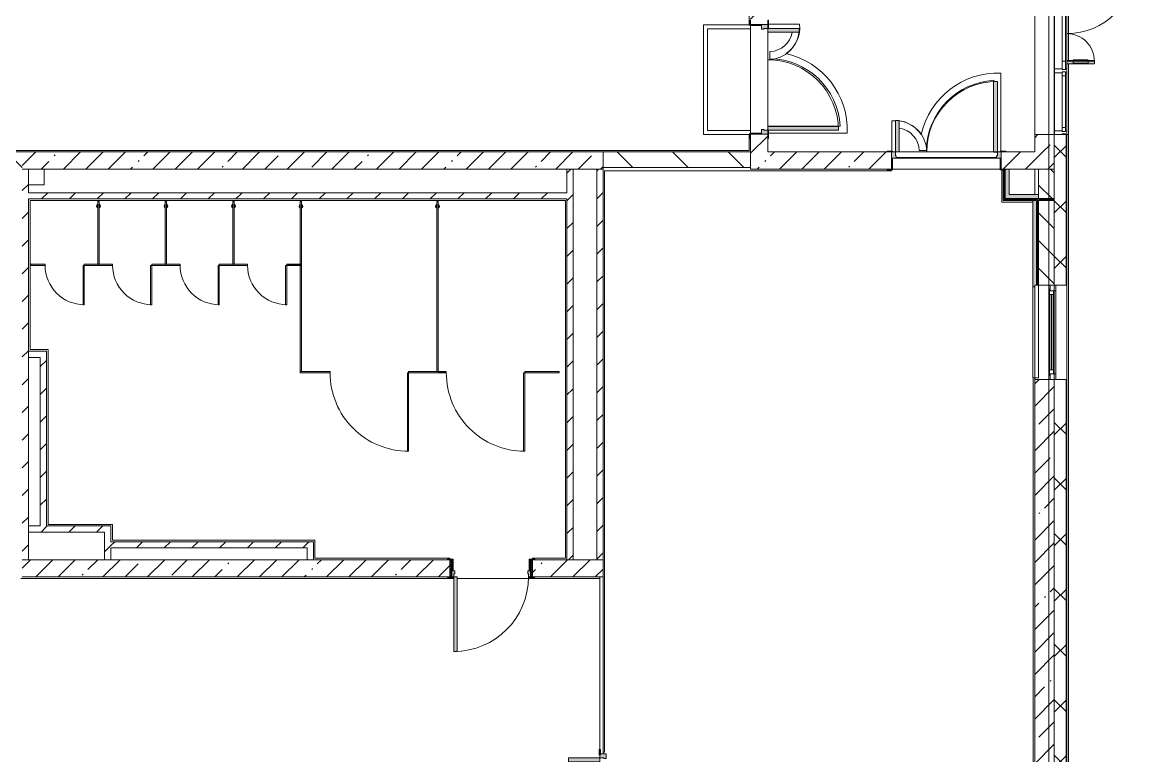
# Model space of a CAD drawing. Header units: millimetres. Extents: x -4060 to 187734, y -8553 to 29000.
# Drawn here: x 172654 to 186829, y 2900 to 12254 of the extents above; entities that cross this region are included whole.
import ezdxf

# ---------------------------------------------------------------- set-up
doc = ezdxf.new("R2010")
doc.units = ezdxf.units.MM
doc.linetypes.add('Осевая', pattern=[3175, 635, -476.25, 1587.5, -476.25])
for name, color, linetype, lineweight, true_color in [('A-DETL-GENF-6', 7, 'Continuous', 5, 0xaaaaaa), ('A-DETL-GENF-7', 7, 'Continuous', 5, 0xe2e2e2), ('A-DOOR-2', 7, 'Continuous', 5, 0xaaaaaa), ('A-DOOR-3', 7, 'Continuous', 5, 0xe2e2e2), ('A-DOOR-FRAM-2', 7, 'Continuous', 5, 0xe2e2e2), ('A-DOOR-FRAM-3', 7, 'Continuous', 5, 0xaaaaaa), ('A-FLOR-1', 7, 'Continuous', 5, 0xaaaaaa), ('A-GENM-1', 7, 'Continuous', 5, 0xe2ddcd), ('I-WALL-21', 7, 'Continuous', 9, 0xe7e7e7)]:
    doc.layers.add(name, color=color, linetype=linetype, lineweight=lineweight, true_color=true_color)
for name, color, linetype, lineweight in [('A-DOOR-4', 7, 'Continuous', 5), ('A-GENM', 7, 'Continuous', 5), ('A-GLAZ-2', 7, 'Continuous', 5), ('A-GLAZ-CWMG-2', 7, 'Continuous', 5), ('A-WALL', 7, 'Continuous', 9), ('A-WALL-9', 7, 'Continuous', 5), ('I-WALL-22', 7, 'Continuous', 5), ('Оси', 7, 'Continuous', 9), ('Оси-2', 7, 'Осевая', 9)]:
    doc.layers.add(name, color=color, linetype=linetype, lineweight=lineweight)
pattern_1 = [(45, (60723.74, 0), (-285.1231, 285.1231), []), (45, (61008.87, 0), (-285.1231, 285.1231), [504.031, -100.806, 16.764, -84.042])]
pattern_2 = [(45, (60723.74, 0), (-176.7767, 176.7767), [])]
pattern_3 = [(45, (60723.74, 0), (-530.33, 530.33), []), (135, (60723.74, 0), (-530.33, -530.33), [])]

# ---------------------------------------------------------------- blocks, each defined once
blk = doc.blocks.new('110_Дверь_СКБ_2Ст - Д-5_п_ Из игровой в коридор-32679362-1_5_1_птичка')
at = {"layer": 'A-DOOR-3'}
for points in [[(616, 110), (662, 110), (662, 1010), (612, 1010), (612, 110)], [(-638, 110), (-588, 110), (-591, 510), (-638, 506), (-638, 112)], [(712, -110), (712, 30), (698, 28), (698, -110)]]:
    blk.add_hatch(color=256, dxfattribs=at).paths.add_polyline_path(points)
h = blk.add_hatch(color=256, dxfattribs=at)
h.paths.add_polyline_path([(652, 30), (712, 30), (712, 110), (662, 109), (662, 60), (652, 60)])
h.paths.add_polyline_path([(-643, 30), (-628, 30), (-628, 60), (-638, 60), (-638, 110), (-688, 110), (-688, 30), (-672, 30)])
at = {"layer": 'A-DOOR-FRAM-2'}
for points in [[(-681, 110), (-672, 112), (-672, 118), (-742, 118), (-742, 110), (-688, 110)], [(-672, -110), (-672, 30), (-688, 30), (-688, -110)], [(718, 110), (768, 110), (768, 118), (698, 118), (698, 110), (712, 110)], [(-672, -118), (-672, -110), (-742, -110), (-742, -118), (-688, -118)], [(763, -118), (768, -118), (763, -110), (698, -110), (698, -118), (750, -118)]]:
    blk.add_hatch(color=256, dxfattribs=at).paths.add_polyline_path(points)
at = {"layer": 'A-DOOR-2'}
for p, q in [((662, 1010), (612, 1010)), ((612, 1010), (612, 110)), ((662, 110), (662, 1010)), ((-638, 510), (-638, 110)), ((-588, 510), (-638, 510)), ((-588, 110), (-588, 510)), ((-638, 110), (-588, 110)), ((612, 110), (662, 110))]:
    blk.add_line(p, q, dxfattribs=at)
for centre, radius, start, end in [((662, 110), 900, 90, 180), ((-638, 110), 400, 360, 90)]:
    blk.add_arc(centre, radius, start, end, dxfattribs=at)
at = {"layer": 'A-DOOR-FRAM-3'}
for p, q in [((-672, 118), (-742, 118)), ((-742, 118), (-742, 110)), ((-742, 110), (-672, 110)), ((-638, 110), (-688, 110)), ((-688, 110), (-688, 30)), ((-688, 30), (-628, 30)), ((-672, 30), (-688, 30)), ((-688, 30), (-688, -110)), ((-672, 110), (-672, 118)), ((-672, -110), (-672, 30)), ((-638, 60), (-638, 110)), ((-628, 60), (-638, 60)), ((-628, 30), (-628, 60)), ((662, 60), (652, 60)), ((652, 60), (652, 30)), ((652, 30), (712, 30)), ((662, 110), (662, 60)), ((712, 110), (662, 110)), ((768, 118), (698, 118)), ((698, 118), (698, 110)), ((698, 110), (768, 110)), ((712, 30), (698, 30)), ((698, 30), (698, -110)), ((712, 30), (712, 110)), ((712, -110), (712, 30)), ((768, 110), (768, 118)), ((-672, -110), (-742, -110)), ((-742, -110), (-742, -118)), ((-742, -118), (-672, -118)), ((-688, -110), (-672, -110)), ((-672, -118), (-672, -110)), ((698, -110), (712, -110)), ((768, -110), (698, -110)), ((698, -110), (698, -118)), ((698, -118), (768, -118)), ((768, -118), (768, -110))]:
    blk.add_line(p, q, dxfattribs=at)
blk = doc.blocks.new('110_Дверь_СКБ_2Ст - Д-1_л_Лестничная клетка EIS60 2-V138-1_5_1_птичка')
at = {"layer": 'A-DOOR-3'}
for points in [[(662, 475), (662, 1010), (612, 1010), (612, 110), (662, 110), (662, 317)], [(-588, 467), (-588, 510), (-638, 510), (-638, 110), (-588, 110), (-588, 317)], [(712, 30), (697, 30), (697, -110), (712, -110)]]:
    blk.add_hatch(color=256, dxfattribs=at).paths.add_polyline_path(points)
h = blk.add_hatch(color=256, dxfattribs=at)
h.paths.add_polyline_path([(712, 110), (662, 110), (662, 60), (652, 60), (652, 30), (712, 30)])
h.paths.add_polyline_path([(-628, 30), (-632, 60), (-638, 60), (-638, 110), (-688, 110), (-682, 30), (-632, 30)])
at = {"layer": 'A-DOOR-FRAM-2'}
for points in [[(-673, 118), (-743, 118), (-743, 110), (-673, 113)], [(-673, 30), (-688, 30), (-682, -110), (-673, -110)], [(767, 117), (767, 118), (697, 117), (698, 110), (767, 110)], [(-673, -118), (-673, -110), (-743, -110), (-743, -118), (-682, -118)], [(767, -110), (697, -110), (697, -118), (767, -118)]]:
    blk.add_hatch(color=256, dxfattribs=at).paths.add_polyline_path(points)
at = {"layer": 'A-DOOR-2'}
for p, q in [((662, 1010), (612, 1010)), ((612, 1010), (612, 110)), ((662, 110), (662, 1010)), ((-638, 510), (-638, 110)), ((-588, 510), (-638, 510)), ((-588, 110), (-588, 510)), ((-638, 110), (-588, 110)), ((612, 110), (662, 110))]:
    blk.add_line(p, q, dxfattribs=at)
for centre, radius, start, end in [((662, 110), 900, 90, 180), ((-638, 110), 400, 360, 90)]:
    blk.add_arc(centre, radius, start, end, dxfattribs=at)
at = {"layer": 'A-DOOR-FRAM-3'}
for p, q in [((-673, 118), (-743, 118)), ((-743, 118), (-743, 110)), ((-743, 110), (-673, 110)), ((-638, 110), (-688, 110)), ((-688, 110), (-688, 30)), ((-688, 30), (-628, 30)), ((-673, 30), (-688, 30)), ((-688, 30), (-688, -110)), ((-673, 110), (-673, 118)), ((-673, -110), (-673, 30)), ((-638, 60), (-638, 110)), ((-628, 60), (-638, 60)), ((-628, 30), (-628, 60)), ((662, 60), (652, 60)), ((652, 60), (652, 30)), ((652, 30), (712, 30)), ((662, 110), (662, 60)), ((712, 110), (662, 110)), ((767, 118), (697, 118)), ((697, 118), (697, 110)), ((697, 110), (767, 110)), ((712, 30), (697, 30)), ((697, 30), (697, -110)), ((712, 30), (712, 110)), ((712, -110), (712, 30)), ((767, 110), (767, 118)), ((-673, -110), (-743, -110)), ((-743, -110), (-743, -118)), ((-743, -118), (-673, -118)), ((-688, -110), (-673, -110)), ((-673, -118), (-673, -110)), ((697, -110), (712, -110)), ((767, -110), (697, -110)), ((697, -110), (697, -118)), ((697, -118), (767, -118)), ((767, -118), (767, -110))]:
    blk.add_line(p, q, dxfattribs=at)
blk = doc.blocks.new('120_Окно_СКБ_1Ст - 120_Окно_СКБ_1Ст 1200х2500_h_ с форточкой 3-24161067-1_5_1_птичка')
at = {"layer": 'A-GLAZ-2'}
for p, q in [((-600, -127), (-600, -57)), ((-600, -57), (-530, -57)), ((600, -57), (-600, -57)), ((-530, -127), (-600, -127)), ((-600, -127), (-550, -127)), ((-530, -127), (-550, -127)), ((-550, -127), (-550, -137)), ((-550, -137), (550, -137)), ((550, -137), (-550, -137)), ((-530, -57), (-530, -127)), ((530, -87), (-530, -87)), ((-530, -87), (-530, -127)), ((-480, -137), (-480, -87)), ((-480, -107), (480, -107)), ((480, -117), (-480, -117)), ((480, -137), (480, -87)), ((530, -127), (530, -57)), ((530, -57), (600, -57)), ((530, -127), (530, -87)), ((600, -127), (530, -127)), ((550, -127), (530, -127)), ((550, -127), (600, -127)), ((550, -137), (550, -127)), ((600, -57), (600, -127))]:
    blk.add_line(p, q, dxfattribs=at)
blk = doc.blocks.new('PNS_Панель прямоугольная - Нр_Стекло - 40мм-24160822-1_5_1_птичка')
at = {"layer": 'A-GLAZ-2'}
for p, q in [((-380, 0), (-380, 40)), ((-380, 40), (-330, 40)), ((-330, 40), (330, 40)), ((-330, 40), (-330, 0)), ((380, 40), (330, 40)), ((330, 40), (330, 0)), ((380, 0), (380, 40)), ((-330, 0), (-380, 0)), ((-330, 0), (330, 0)), ((330, 0), (380, 0))]:
    blk.add_line(p, q, dxfattribs=at)
blk = doc.blocks.new('Прямоугольный импост - Импост структурный с накладкой - 160мм-23689442-1_5_1_птичка')
at = {"layer": 'A-GLAZ-CWMG-2'}
for p, q in [((125081, 11610), (125081, 10870)), ((125238, 11610), (125238, 10870))]:
    blk.add_line(p, q, dxfattribs=at)
blk = doc.blocks.new('Дверь_Витражная_СКБ_2Ст - ВН-6-31912847-1_5_1_птичка')
at = {"layer": 'A-DETL-GENF-7'}
for points in [[(-643, -39), (-643, -370), (-598, -370), (-598, -20), (-643, -20)], [(562, -20), (562, -884), (607, -884), (607, -20)], [(607, -17), (607, -20), (705, -17)]]:
    blk.add_hatch(color=256, dxfattribs=at).paths.add_polyline_path(points)
at = {"layer": 'A-DETL-GENF-6'}
for p, q in [((-607, -20), (-715, -20)), ((-715, -20), (-607, -20)), ((-598, -20), (-643, -20)), ((-643, -370), (-643, -20)), ((-598, -20), (-643, -20)), ((-643, -20), (-643, -370)), ((-643, -100), (-598, -100)), ((-633, -290), (-633, -100)), ((-598, -370), (-598, -20)), ((-598, -370), (-598, -20)), ((-589, -290), (-589, -100)), ((553, -804), (553, -100)), ((562, -20), (607, -20)), ((562, -884), (562, -20)), ((562, -20), (562, -884)), ((607, -20), (562, -20)), ((607, -100), (562, -100)), ((597, -804), (597, -100)), ((607, -884), (607, -20)), ((607, -884), (607, -20)), ((607, -20), (715, -20)), ((607, -20), (715, -20)), ((-643, -290), (-598, -290)), ((-643, -370), (-598, -370)), ((-643, -370), (-598, -370)), ((607, -804), (562, -804)), ((607, -884), (562, -884)), ((562, -884), (607, -884))]:
    blk.add_line(p, q, dxfattribs=at)
at = {"layer": 'A-DOOR-2'}
for p, q in [((-715, 40), (-607, 40)), ((-715, 0), (-715, 40)), ((-607, 40), (-607, 0)), ((607, 40), (715, 40)), ((607, 0), (607, 40)), ((715, 40), (715, 0)), ((-607, 0), (-715, 0)), ((-607, -370), (-607, -20)), ((715, 0), (607, 0)), ((607, -884), (607, -20))]:
    blk.add_line(p, q, dxfattribs=at)
for centre, radius, start, end in [((-607, -20), 350, 270, 0), ((607, -20), 864, 180, 270)]:
    blk.add_arc(centre, radius, start, end, dxfattribs=at)
blk = doc.blocks.new('Прямоугольный импост - Импост структурный с накладкой - 160мм-23689444-1_5_1_птичка')
at = {"layer": 'A-GLAZ-CWMG-2'}
for p, q in [((125081, 13070), (125081, 11660)), ((125238, 13070), (125238, 11660)), ((125181, 12972), (125181, 11758)), ((125221, 12972), (125221, 11758))]:
    blk.add_line(p, q, dxfattribs=at)
blk = doc.blocks.new('Прямоугольный импост - Импост структурный с накладкой - 160мм-22960522-1_5_1_птичка')
at = {"layer": 'A-GLAZ-CWMG-2'}
for p, q in [((-25, 0), (-25, 17)), ((-25, 17), (25, 17)), ((25, 17), (25, 0)), ((-25, -140), (-25, -40)), ((25, -140), (-25, -140)), ((25, -40), (25, -140))]:
    blk.add_line(p, q, dxfattribs=at)
blk = doc.blocks.new('Прямоугольный импост - Импост структурный с накладкой - 160мм-18691766-1_5_1_птичка')
at = {"layer": 'A-GLAZ-CWMG-2'}
for p, q in [((0, 17), (-50, 17)), ((-50, 17), (-50, 0)), ((-10, -40), (-10, 0)), ((-10, 0), (0, 0)), ((0, 0), (0, 17)), ((-50, -40), (-50, -140)), ((-50, -140), (0, -140)), ((0, -40), (-10, -40)), ((0, -140), (0, -40))]:
    blk.add_line(p, q, dxfattribs=at)
blk = doc.blocks.new('110_Дверь_СКБ_2Ст - Д-5_п__в составе перегородки _не входит в спец__-32680960-1_5_1_птичка')
at = {"layer": 'A-DOOR-3'}
for points in [[(-638, 0), (-588, 0), (-588, 901), (-638, 901), (-638, 40)], [(612, 40), (612, 0), (662, 0), (662, 401), (612, 401)]]:
    blk.add_hatch(color=256, dxfattribs=at).paths.add_polyline_path(points)
h = blk.add_hatch(color=256, dxfattribs=at)
h.paths.add_polyline_path([(-688, 0), (-688, -79), (-628, -79), (-628, -49), (-638, -49), (-638, 0)])
h.paths.add_polyline_path([(652, -79), (712, -79), (712, 0), (662, 0), (662, -49), (652, -49)])
at = {"layer": 'A-DOOR-FRAM-2'}
for points in [[(-743, 3), (-743, 0), (-672, 0), (-672, 8), (-743, 8)], [(698, 0), (768, 0), (768, 8), (698, 8)], [(-743, -9), (-688, -9), (-688, -1), (-743, -1)], [(712, -9), (768, -9), (768, -1), (712, -1)]]:
    blk.add_hatch(color=256, dxfattribs=at).paths.add_polyline_path(points)
at = {"layer": 'A-DOOR-2'}
for p, q in [((-638, 901), (-638, 0)), ((-588, 901), (-638, 901)), ((-588, 0), (-588, 901)), ((662, 401), (612, 401)), ((612, 401), (612, 0)), ((662, 0), (662, 401)), ((-638, 0), (-588, 0)), ((612, 0), (662, 0))]:
    blk.add_line(p, q, dxfattribs=at)
for centre, radius, start, end in [((-638, 0), 900, 0, 90), ((662, 0), 400, 90, 180)]:
    blk.add_arc(centre, radius, start, end, dxfattribs=at)
at = {"layer": 'A-DOOR-FRAM-3'}
for p, q in [((-672, 8), (-743, 8)), ((-743, 8), (-743, 0)), ((-743, 0), (-672, 0)), ((-638, 0), (-688, 0)), ((-688, 0), (-688, -79)), ((-672, 0), (-688, 0)), ((-688, 0), (-688, -1)), ((-672, 0), (-672, 8)), ((-672, -1), (-672, 0)), ((-638, -49), (-638, 0)), ((662, 0), (662, -49)), ((712, 0), (662, 0)), ((768, 8), (698, 8)), ((698, 8), (698, 0)), ((712, 0), (698, 0)), ((698, 0), (698, -1)), ((698, 0), (768, 0)), ((712, -79), (712, 0)), ((712, -1), (712, 0)), ((768, 0), (768, 8)), ((-672, -1), (-743, -1)), ((-743, -1), (-743, -9)), ((-743, -9), (-672, -9)), ((-688, -79), (-628, -79)), ((-688, -1), (-672, -1)), ((-672, -9), (-672, -1)), ((-628, -49), (-638, -49)), ((-628, -79), (-628, -49)), ((662, -49), (652, -49)), ((652, -49), (652, -79)), ((652, -79), (712, -79)), ((698, -1), (712, -1)), ((768, -1), (698, -1)), ((698, -1), (698, -9)), ((698, -9), (768, -9)), ((768, -9), (768, -1))]:
    blk.add_line(p, q, dxfattribs=at)
blk = doc.blocks.new('110_Дверь_СКБ_1Ст_Внутренняя1 - Д-7а_л__950x2100h_Туалет-V202-1_5_1_птичка')
at = {"layer": 'A-DOOR-2'}
h = blk.add_hatch(dxfattribs=at)
h.set_pattern_fill('FP_143', color=256, style=0, pattern_type=2)
h.set_pattern_definition([(135, (1776.41, 174.685), (-14.14214, -14.14214), []), (225, (1776.41, 174.685), (14.14214, -14.14214), [])])
h.paths.add_polyline_path([(537.5, 110), (512.5, 110), (512.5, -110), (537.5, -110)])
at = {"layer": 'A-DOOR-3'}
h = blk.add_hatch(color=256, dxfattribs=at)
h.paths.add_polyline_path([(487.5, 110), (487.5, 70), (477.5, 70), (477.5, 30), (512.5, 30), (512.5, 110), (497.5, 110)])
h.paths.add_polyline_path([(-472.5, 110), (-487.5, 110), (-483, 30), (-452.5, 30.3), (-452.5, 70), (-462.5, 70), (-462.5, 110)])
at = {"layer": 'A-DOOR-FRAM-2'}
for points in [[(447.5, 1060), (447.5, 110), (487.5, 112), (487.5, 1060)], [(-512.5, 118), (-542.5, 118), (-542.5, 110), (-472.5, 110), (-472.5, 118), (-492.5, 118)], [(-483, 30), (-487.5, 30), (-487.5, -110), (-472.5, -110), (-472.5, 30)], [(567.5, 118), (497.5, 118), (497.5, 110), (567.5, 110)], [(497.5, 30), (497.5, -110), (512.5, -110), (512.5, 30)], [(-472.5, -110), (-542.5, -110), (-542.5, -118), (-472.5, -118)], [(567.5, -110), (497.5, -110), (497.5, -118), (567.5, -118)]]:
    blk.add_hatch(color=256, dxfattribs=at).paths.add_polyline_path(points)
at = {"layer": 'A-DOOR-FRAM-3'}
h = blk.add_hatch(dxfattribs=at)
h.set_pattern_fill('FP_144', color=256, style=0, pattern_type=2)
h.set_pattern_definition([(45, (-346.384, 174.685), (-14.1421, 14.1421), []), (135, (-346.384, 174.685), (-14.1421, -14.1421), [])])
h.paths.add_polyline_path([(-512.5, 110), (-512.5, -110), (-487.5, -110), (-487.5, 110)])
at = {"layer": 'A-DOOR-2'}
for p, q in [((487.5, 1060), (447.5, 1060)), ((447.5, 1060), (447.5, 110)), ((487.5, 110), (487.5, 1060)), ((447.5, 110), (487.5, 110))]:
    blk.add_line(p, q, dxfattribs=at)
blk.add_arc((487.5, 110), 950, 90, 180, dxfattribs=at)
at = {"layer": 'A-DOOR-FRAM-3'}
for p, q in [((-472.5, 118), (-542.5, 118)), ((-542.5, 118), (-542.5, 110)), ((-542.5, 110), (-472.5, 110)), ((-487.5, 110), (-512.5, 110)), ((-512.5, 110), (-512.5, -110)), ((-462.5, 110), (-487.5, 110)), ((-487.5, 110), (-487.5, 30)), ((-487.5, -110), (-487.5, 110)), ((-472.5, 110), (-487.5, 110)), ((-487.5, 110), (-487.5, 109)), ((-487.5, 109), (-472.5, 109)), ((-487.5, 30), (-452.5, 30)), ((-472.5, 30), (-487.5, 30)), ((-487.5, 30), (-487.5, -110)), ((-472.5, 110), (-472.5, 118)), ((-472.5, 109), (-472.5, 110)), ((-472.5, -110), (-472.5, 30)), ((-462.5, 70), (-462.5, 110)), ((-452.5, 70), (-462.5, 70)), ((-452.5, 30), (-452.5, 70)), ((487.5, 70), (477.5, 70)), ((477.5, 70), (477.5, 30)), ((477.5, 30), (512.5, 30)), ((487.5, 110), (487.5, 70)), ((512.5, 110), (487.5, 110)), ((567.5, 118), (497.5, 118)), ((497.5, 118), (497.5, 110)), ((512.5, 110), (497.5, 110)), ((497.5, 110), (497.5, 109)), ((497.5, 110), (567.5, 110)), ((497.5, 109), (512.5, 109)), ((512.5, 30), (497.5, 30)), ((497.5, 30), (497.5, -110)), ((512.5, 30), (512.5, 110)), ((537.5, 110), (512.5, 110)), ((512.5, 110), (512.5, -110)), ((512.5, 109), (512.5, 110)), ((512.5, -110), (512.5, 30)), ((537.5, -110), (537.5, 110)), ((567.5, 110), (567.5, 118)), ((-472.5, -110), (-542.5, -110)), ((-542.5, -110), (-542.5, -118)), ((-542.5, -118), (-472.5, -118)), ((-512.5, -110), (-487.5, -110)), ((-487.5, -110), (-472.5, -110)), ((-472.5, -118), (-472.5, -110)), ((497.5, -110), (512.5, -110)), ((567.5, -110), (497.5, -110)), ((497.5, -110), (497.5, -118)), ((497.5, -118), (567.5, -118)), ((512.5, -110), (537.5, -110)), ((567.5, -118), (567.5, -110))]:
    blk.add_line(p, q, dxfattribs=at)
blk = doc.blocks.new('131_Сантехническая перегородка_Дверь 5 - СД-1-30835617-1_5_1_птичка')
at = {"layer": 'A-GENM-1'}
for points in [[(250, 8), (70, 8), (70, -8), (250, -8)], [(839, 8), (750, 8), (750, -8), (930, -8), (930, 8)]]:
    blk.add_hatch(color=256, dxfattribs=at).paths.add_polyline_path(points)
at = {"layer": 'A-DOOR-4'}
for p, q in [((266, 508), (250, 508)), ((250, 8), (250, 508)), ((266, 8), (266, 508)), ((266, 8), (250, 8))]:
    blk.add_line(p, q, dxfattribs=at)
blk.add_arc((250, 8), 500, 360, 90, dxfattribs=at)
at = {"layer": 'A-GENM'}
for p, q in [((250, 8), (70, 8)), ((70, 8), (70, -8)), ((250, -8), (250, 8)), ((930, 8), (750, 8)), ((750, 8), (750, -8)), ((930, -8), (930, 8)), ((70, -8), (250, -8)), ((750, -8), (930, -8))]:
    blk.add_line(p, q, dxfattribs=at)
blk = doc.blocks.new('131_Сантехническая перегородка_Дверь 5 - СД-1-V203-1_5_1_птичка')
at = {"layer": 'A-GENM-1'}
for points in [[(78, 8), (78, -8), (250, -8), (250, 8)], [(922, 8), (750, 8), (750, -8), (930, -8), (930, 8)]]:
    blk.add_hatch(color=256, dxfattribs=at).paths.add_polyline_path(points)
at = {"layer": 'A-DOOR-4'}
for p, q in [((266, 508), (250, 508)), ((250, 8), (250, 508)), ((266, 8), (266, 508)), ((266, 8), (250, 8))]:
    blk.add_line(p, q, dxfattribs=at)
blk.add_arc((250, 8), 500, 360, 90, dxfattribs=at)
at = {"layer": 'A-GENM'}
for p, q in [((250, 8), (70, 8)), ((70, 8), (70, -8)), ((250, -8), (250, 8)), ((930, 8), (750, 8)), ((750, 8), (750, -8)), ((930, -8), (930, 8)), ((70, -8), (250, -8)), ((750, -8), (930, -8))]:
    blk.add_line(p, q, dxfattribs=at)
blk = doc.blocks.new('131_Сантехническая перегородка 6 - СП-1-30839354-1_5_1_птичка')
at = {"layer": 'A-GENM-1'}
blk.add_hatch(color=256, dxfattribs=at).paths.add_polyline_path([(800, 8), (0, 8), (0, -8), (800, -8)])
at = {"layer": 'A-GENM'}
for p, q in [((800, 8), (0, 8)), ((0, 8), (0, -8)), ((800, -8), (800, 8)), ((0, -8), (800, -8))]:
    blk.add_line(p, q, dxfattribs=at)
at = {"layer": 'A-GENM', "flags": 128}
for points in [[(71, 8), (71, 9), (71, 9), (70, 9), (70, 10), (70, 10), (69, 11), (69, 11), (68, 12), (68, 12), (67, 12), (67, 13), (66, 13), (66, 13), (65, 14), (65, 14), (64, 14), (64, 14), (63, 14), (62, 15), (62, 15), (61, 15), (61, 15), (60, 15), (59, 15), (59, 15), (58, 15), (58, 15), (57, 15), (56, 15), (56, 15), (55, 15), (55, 15), (54, 14), (54, 14), (53, 14), (52, 14), (52, 13), (51, 13), (51, 13), (50, 13), (50, 12), (49, 12), (49, 11), (48, 11), (48, 11), (48, 10), (47, 10), (47, 9), (46, 9), (46, 8), (46, 8)], [(46, -8), (46, -9), (47, -9), (47, -9), (47, -10), (48, -10), (48, -11), (49, -11), (49, -12), (50, -12), (50, -12), (51, -13), (51, -13), (52, -13), (52, -14), (53, -14), (53, -14), (54, -14), (54, -14), (55, -15), (56, -15), (56, -15), (57, -15), (57, -15), (58, -15), (59, -15), (59, -15), (60, -15), (60, -15), (61, -15), (62, -15), (62, -15), (63, -15), (63, -14), (64, -14), (64, -14), (65, -14), (66, -13), (66, -13), (67, -13), (67, -13), (68, -12), (68, -12), (69, -11), (69, -11), (69, -11), (70, -10), (70, -10), (71, -9), (71, -9), (71, -8), (71, -8)]]:
    blk.add_lwpolyline(points, dxfattribs=at)
at = {"layer": 'A-GENM'}
for radius, start, end in [(24.6, 19.9113, 160.0887), (17.6, 45, 135), (17.6, 45, 135), (15.1, 45, 135), (24.6, 199.9113, 340.0887), (17.6, 225, 315), (17.6, 225, 315), (15.1, 225, 315)]:
    blk.add_arc((59, 0), radius, start, end, dxfattribs=at)
blk = doc.blocks.new('131_Сантехническая перегородка 7 - СП-1-30858579-1_5_1_птичка')
at = {"layer": 'A-GENM-1'}
blk.add_hatch(color=256, dxfattribs=at).paths.add_polyline_path([(2166, 8), (-4, 8), (-4, -8), (2166, -8)])
at = {"layer": 'A-GENM'}
for p, q in [((2166, 8), (-4, 8)), ((-4, 8), (-4, -8)), ((2166, -8), (2166, 8)), ((-4, -8), (2166, -8))]:
    blk.add_line(p, q, dxfattribs=at)
at = {"layer": 'A-GENM', "flags": 128}
for points in [[(71, 8), (71, 9), (71, 9), (70, 9), (70, 10), (70, 10), (69, 11), (69, 11), (68, 12), (68, 12), (67, 12), (67, 13), (66, 13), (66, 13), (65, 14), (65, 14), (64, 14), (64, 14), (63, 14), (62, 15), (62, 15), (61, 15), (61, 15), (60, 15), (59, 15), (59, 15), (58, 15), (58, 15), (57, 15), (56, 15), (56, 15), (55, 15), (55, 15), (54, 14), (54, 14), (53, 14), (52, 14), (52, 13), (51, 13), (51, 13), (50, 13), (50, 12), (49, 12), (49, 11), (48, 11), (48, 11), (48, 10), (47, 10), (47, 9), (46, 9), (46, 8), (46, 8)], [(46, -8), (46, -9), (47, -9), (47, -9), (47, -10), (48, -10), (48, -11), (49, -11), (49, -12), (50, -12), (50, -12), (51, -13), (51, -13), (52, -13), (52, -14), (53, -14), (53, -14), (54, -14), (54, -14), (55, -15), (56, -15), (56, -15), (57, -15), (57, -15), (58, -15), (59, -15), (59, -15), (60, -15), (60, -15), (61, -15), (62, -15), (62, -15), (63, -15), (63, -14), (64, -14), (64, -14), (65, -14), (66, -13), (66, -13), (67, -13), (67, -13), (68, -12), (68, -12), (69, -11), (69, -11), (69, -11), (70, -10), (70, -10), (71, -9), (71, -9), (71, -8), (71, -8)]]:
    blk.add_lwpolyline(points, dxfattribs=at)
at = {"layer": 'A-GENM'}
for radius, start, end in [(24.6, 19.9113, 160.0887), (17.6, 45, 135), (17.6, 45, 135), (15.1, 45, 135), (24.6, 199.9113, 340.0887), (17.6, 225, 315), (17.6, 225, 315), (15.1, 225, 315)]:
    blk.add_arc((59, 0), radius, start, end, dxfattribs=at)
blk = doc.blocks.new('131_Сантехническая перегородка_Дверь МГН - СД-1-30883454-1_5_1_птичка')
at = {"layer": 'A-GENM-1'}
for points in [[(-335.4, 8), (-370, 8), (-366.5, -8), (10, -8), (10, 8)], [(1010, 8), (1010, -8), (1390, -8), (1390, 8), (1374, 8)]]:
    blk.add_hatch(color=256, dxfattribs=at).paths.add_polyline_path(points)
at = {"layer": 'A-DOOR-4'}
for p, q in [((10, 1008), (26, 1008)), ((10, 8), (10, 1008)), ((26, 8), (26, 1008)), ((10, 8), (26, 8))]:
    blk.add_line(p, q, dxfattribs=at)
blk.add_arc((10, 8), 1000, 360, 90, dxfattribs=at)
at = {"layer": 'A-GENM'}
for p, q in [((10, 8), (-370, 8)), ((-370, 8), (-370, -8)), ((10, -8), (10, 8)), ((1390, 8), (1010, 8)), ((1010, 8), (1010, -8)), ((1390, -8), (1390, 8)), ((-370, -8), (10, -8)), ((1010, -8), (1390, -8))]:
    blk.add_line(p, q, dxfattribs=at)
blk = doc.blocks.new('131_Сантехническая перегородка_Дверь МГН 2 - СД-1-30897608-1_5_1_птичка')
at = {"layer": 'A-GENM-1'}
for points in [[(-270, 8), (-430, 8), (-430, -8), (10, -8), (10, 8)], [(1010, 8), (1010, -8), (1110, -8), (1110, 8)]]:
    blk.add_hatch(color=256, dxfattribs=at).paths.add_polyline_path(points)
at = {"layer": 'A-DOOR-4'}
for p, q in [((10, 1008), (26, 1008)), ((10, 8), (10, 1008)), ((26, 8), (26, 1008)), ((10, 8), (26, 8))]:
    blk.add_line(p, q, dxfattribs=at)
blk.add_arc((10, 8), 1000, 360, 90, dxfattribs=at)
at = {"layer": 'A-GENM'}
for p, q in [((10, 8), (-430, 8)), ((-430, 8), (-430, -8)), ((10, -8), (10, 8)), ((1110, 8), (1010, 8)), ((1010, 8), (1010, -8)), ((1110, -8), (1110, 8)), ((-430, -8), (10, -8)), ((1010, -8), (1110, -8))]:
    blk.add_line(p, q, dxfattribs=at)

msp = doc.modelspace()

# ---------------------------------------------------------------- hatches: boundary and pattern name
at = {"layer": 'A-WALL-9'}
h = msp.add_hatch(dxfattribs=at)
h.set_pattern_fill('FP_140', color=256, style=0, pattern_type=2)
h.set_pattern_definition([(45, (60723.74, 0), (-353.5534, 353.5534), []), (135, (60723.74, 0), (-353.5534, -353.5534), [])])
h.paths.add_polyline_path([(185953.7, -250), (185953.7, 7700), (185803.7, 7700), (185803.7, -250), (185913.7, -250)])
h.paths.add_polyline_path([(185952.1, 8900), (185953.7, 8900), (185953.7, 10820), (185803.7, 10820), (185803.7, 8900), (185913.7, 8900)])
h.paths.add_polyline_path([(185803.7, 13120), (185953.7, 13120), (185953.7, 13670), (185803.7, 13670), (185803.7, 13293.6)])
h.paths.add_polyline_path([(185803.7, 15220), (185953.7, 15220), (185953.7, 21550), (185803.7, 21550), (185803.7, 15593.2)])
h = msp.add_hatch(dxfattribs=at)
h.set_pattern_fill('FP_122', color=256, style=0, pattern_type=2)
h.set_pattern_definition([(135, (60723.74, 0), (-176.7767, -176.7767), [])])
h.paths.add_polyline_path([(185670.9, 8900), (185803.7, 8900), (185803.7, 9980), (185603.7, 9980), (185603.7, 8900)])
h.paths.add_polyline_path([(185603.7, 10005), (185803.7, 10005), (185803.7, 10380), (185603.7, 10380), (185603.7, 10043.2)])
at = {"layer": 'I-WALL-21'}
for points in [[(185228.7, 10005), (185228.7, 10380), (185183.7, 10380), (185178.7, 10005)], [(185528.7, 10005), (185603.7, 10005), (185600.6, 10055), (185228.7, 10055), (185228.7, 10005)], [(185553.7, 8879.5), (185553.7, 8900), (185578.7, 8900), (185578.7, 9980), (185528.7, 9980), (185533.7, 8879.5)]]:
    msp.add_hatch(color=256, dxfattribs=at).paths.add_polyline_path(points)
at = {"layer": 'I-WALL-22'}
h = msp.add_hatch(dxfattribs=at)
h.set_pattern_fill('FP_121', color=256, style=0, pattern_type=2)
h.set_pattern_definition(pattern_1)
h.paths.add_polyline_path([(185803.7, 10600), (185803.7, 10820), (185553.7, 10820), (185553.7, 10600), (185603.7, 10600)])
h.paths.add_polyline_path([(185803.7, 13120), (185803.7, 13670), (185553.7, 13670), (185553.7, 13120)])
h.paths.add_polyline_path([(185553.7, 15220), (185803.7, 15220), (185803.7, 21400), (185553.7, 21400), (185553.7, 15550)])
h = msp.add_hatch(dxfattribs=at)
h.set_pattern_fill('FP_121', color=256, style=0, pattern_type=2)
h.set_pattern_definition(pattern_1)
h.paths.add_polyline_path([(182153.7, 10380), (182153.7, 10825), (181933.7, 10825), (181933.7, 10380)])
h.paths.add_polyline_path([(182073.7, 12225), (182153.7, 12225), (182153.7, 13400), (181933.7, 13400), (181933.7, 12225)])
h.paths.add_polyline_path([(182052.2, 13900), (182153.7, 13900), (182153.7, 18600), (181933.7, 18600), (181933.7, 13900), (181945.7, 13900)])
h = msp.add_hatch(dxfattribs=at)
h.set_pattern_fill('FP_139', color=256, style=0, pattern_type=2)
h.set_pattern_definition([(135, (60723.74, 0), (-353.5534, -353.5534), [])])
h.paths.add_polyline_path([(181933.7, 10400), (181933.7, 10600), (180053.7, 10600), (180053.7, 10400), (181431.8, 10400)])
h.paths.add_polyline_path([(170853.7, 10400), (170953.7, 10400), (170950.7, 10600), (169828.7, 10600), (169828.7, 10400), (170773.7, 10400)])
h.paths.add_polyline_path([(168073.7, 10400), (168428.7, 10400), (168428.7, 10600), (168073.7, 10600)])
h.paths.add_polyline_path([(172633.7, 10400), (172653.7, 10402.5), (172653.7, 10600), (171903.7, 10600), (171908.7, 10400), (172601.7, 10400)])
h = msp.add_hatch(dxfattribs=at)
h.set_pattern_fill('FP_121', color=256, style=0, pattern_type=2)
h.set_pattern_definition(pattern_1)
h.paths.add_polyline_path([(172743, 10380), (180053.7, 10380), (180053.7, 10600), (172653.7, 10600), (172653.7, 10380), (172733.7, 10380)])
h = msp.add_hatch(dxfattribs=at)
h.set_pattern_fill('FP_121', color=256, style=0, pattern_type=2)
h.set_pattern_definition(pattern_1)
h.paths.add_polyline_path([(182153.7, 10380), (183728.7, 10380), (183728.7, 10600), (182153.7, 10600), (182153.7, 10419.1)])
h.paths.add_polyline_path([(185803.7, 10380), (185803.7, 10600), (185128.7, 10600), (185133.7, 10380), (185653.7, 10380)])
h = msp.add_hatch(dxfattribs=at)
h.set_pattern_fill('FP_138', color=256, style=0, pattern_type=2)
h.set_pattern_definition(pattern_2)
h.paths.add_polyline_path([(172733.7, 5400), (172733.7, 10380), (172653.7, 10380), (172653.7, 5400)])
h = msp.add_hatch(dxfattribs=at)
h.set_pattern_fill('FP_138', color=256, style=0, pattern_type=2)
h.set_pattern_definition(pattern_2)
h.paths.add_polyline_path([(179673.7, 5400), (179673.7, 10380), (179593.7, 10380), (179593.7, 5400)])
h = msp.add_hatch(dxfattribs=at)
h.set_pattern_fill('FP_138', color=256, style=0, pattern_type=2)
h.set_pattern_definition(pattern_2)
h.paths.add_polyline_path([(180013.7, 5400), (180053.7, 5400), (180053.7, 10380), (179973.7, 10380), (179973.7, 5400)])
h = msp.add_hatch(dxfattribs=at)
h.set_pattern_fill('FP_218', color=256, style=0, pattern_type=2)
h.set_pattern_definition(pattern_3)
h.paths.add_polyline_path([(185153.7, 9980), (185166.2, 9980), (185166.2, 10372), (185153.7, 10372), (185153.7, 10055)])
h = msp.add_hatch(dxfattribs=at)
h.set_pattern_fill('FP_218', color=256, style=0, pattern_type=2)
h.set_pattern_definition(pattern_3)
h.paths.add_polyline_path([(185166.2, 9992.5), (185178.7, 9992.5), (185178.7, 10372), (185166.2, 10372), (185166.2, 10055)])
h = msp.add_hatch(dxfattribs=at)
h.set_pattern_fill('FP_138', color=256, style=0, pattern_type=2)
h.set_pattern_definition(pattern_2)
h.paths.add_polyline_path([(174925.4, 10000), (179593.7, 10000), (179593.7, 10080), (172733.7, 10080), (172733.7, 10000), (173160.2, 10000)])
h = msp.add_hatch(dxfattribs=at)
h.set_pattern_fill('FP_218', color=256, style=0, pattern_type=2)
h.set_pattern_definition(pattern_3)
h.paths.add_polyline_path([(185553.7, 9980), (185591.2, 9980), (185591.2, 9992.5), (185166.2, 9992.5), (185166.2, 9980), (185551.4, 9980)])
h.paths.add_polyline_path([(185803.7, 9980), (185803.7, 9992.5), (185603.7, 9992.5), (185603.7, 9980), (185667.4, 9980)])
h = msp.add_hatch(dxfattribs=at)
h.set_pattern_fill('FP_218', color=256, style=0, pattern_type=2)
h.set_pattern_definition(pattern_3)
h.paths.add_polyline_path([(185671.6, 9992.5), (185803.7, 9992.5), (185803.7, 10005), (185178.7, 10005), (185178.7, 9992.5), (185614.4, 9992.5)])
h = msp.add_hatch(dxfattribs=at)
h.set_pattern_fill('FP_218', color=256, style=0, pattern_type=2)
h.set_pattern_definition(pattern_3)
h.paths.add_polyline_path([(185591.2, 8900), (185591.2, 9980), (185578.7, 9980), (185578.7, 8900)])
h = msp.add_hatch(dxfattribs=at)
h.set_pattern_fill('FP_218', color=256, style=0, pattern_type=2)
h.set_pattern_definition(pattern_3)
h.paths.add_polyline_path([(185591.2, 8900), (185603.7, 8900), (185603.7, 9992.5), (185591.2, 9992.5), (185591.2, 9620.2)])
h = msp.add_hatch(dxfattribs=at)
h.set_pattern_fill('FP_138', color=256, style=0, pattern_type=2)
h.set_pattern_definition(pattern_2)
h.paths.add_polyline_path([(172963.7, 5830), (172963.7, 7980), (172883.7, 7980), (172883.7, 5830)])
h = msp.add_hatch(dxfattribs=at)
h.set_pattern_fill('FP_121', color=256, style=0, pattern_type=2)
h.set_pattern_definition(pattern_1)
h.paths.add_polyline_path([(185553.7, -100), (185803.7, -100), (185803.7, 7700), (185553.7, 7700), (185553.7, 70.9)])
h = msp.add_hatch(dxfattribs=at)
h.set_pattern_fill('FP_138', color=256, style=0, pattern_type=2)
h.set_pattern_definition(pattern_2)
h.paths.add_polyline_path([(170973.7, 6620), (171003.7, 6620), (171003.7, 6700), (170473.7, 6700), (170473.7, 6620), (170953.7, 6620)])
h.paths.add_polyline_path([(171953.7, 6620), (172653.7, 6620), (172653.7, 6700), (171953.7, 6700)])
h = msp.add_hatch(dxfattribs=at)
h.set_pattern_fill('FP_138', color=256, style=0, pattern_type=2)
h.set_pattern_definition(pattern_2)
h.paths.add_polyline_path([(173703.7, 5750), (173703.7, 5830), (172733.7, 5830), (172733.7, 5750), (173066.5, 5750)])
h = msp.add_hatch(dxfattribs=at)
h.set_pattern_fill('FP_138', color=256, style=0, pattern_type=2)
h.set_pattern_definition(pattern_2)
h.paths.add_polyline_path([(173703.7, 5400), (173783.7, 5400), (173783.7, 5830), (173703.7, 5830), (173703.7, 5650)])
h = msp.add_hatch(dxfattribs=at)
h.set_pattern_fill('FP_138', color=256, style=0, pattern_type=2)
h.set_pattern_definition(pattern_2)
h.paths.add_polyline_path([(176283.7, 5550), (176283.7, 5630), (173783.7, 5630), (173783.7, 5550), (173803.7, 5550)])
h = msp.add_hatch(dxfattribs=at)
h.set_pattern_fill('FP_138', color=256, style=0, pattern_type=2)
h.set_pattern_definition(pattern_2)
h.paths.add_polyline_path([(176363.7, 5400), (176363.7, 5630), (176283.7, 5630), (176283.7, 5400)])
h = msp.add_hatch(dxfattribs=at)
h.set_pattern_fill('FP_121', color=256, style=0, pattern_type=2)
h.set_pattern_definition(pattern_1)
h.paths.add_polyline_path([(178103.7, 5180), (178103.7, 5400), (172653.7, 5400), (172653.7, 5180), (178073.7, 5180)])
h.paths.add_polyline_path([(179573.7, 5180), (180053.7, 5180), (180053.7, 5400), (179153.7, 5400), (179153.7, 5180), (179224.9, 5180)])

# ---------------------------------------------------------------- linework, layer by layer
at = {"layer": 'A-FLOR-1'}
for p, q in [((181913.7, 12225), (181913.7, 12430)), ((181333.7, 12220), (181333.7, 10821.3)), ((181925.7, 12220), (181333.7, 12220)), ((181925.7, 12225), (181913.7, 12225)), ((181933.7, 12170), (181933.7, 12210)), ((182558.7, 12227.4), (182164.2, 12227.4)), ((182164.2, 12227.4), (182164.2, 12175)), ((181383.7, 10871.3), (181383.7, 12170)), ((181383.7, 12170), (181933.7, 12170)), ((182181.2, 11878.7), (182181.2, 11788.3)), ((185032.5, 11513.1), (185032.5, 11500)), ((185122.5, 10608), (185122.5, 11603.8)), ((183075.8, 10929.8), (182161.2, 10929.8)), ((183734.9, 10996), (183734.9, 10608)), ((181333.7, 10821.3), (181925.7, 10821.3)), ((181933.7, 10871.3), (181383.7, 10871.3)), ((181913.7, 10620), (181913.7, 10821.3)), ((181933.7, 10840), (181933.7, 10871.3)), ((182161.2, 10875), (182161.2, 10840)), ((182161.7, 10839.8), (183166.5, 10839.8)), ((171903.7, 10620), (181913.7, 10620)), ((183743.7, 10601.5), (183778.7, 10601.5)), ((183788.7, 10530), (185068.7, 10530)), ((185068.7, 10520), (183788.7, 10520)), ((184083.6, 10618.5), (184174, 10618.5)), ((185032.5, 10598.5), (185078.7, 10598.5)), ((172933.7, 10380), (172933.7, 10180)), ((183728.7, 10360), (180073.7, 10360)), ((180073.7, 10360), (180073.7, 2945)), ((183728.7, 10372), (183728.7, 10360)), ((185133.7, 9960), (185133.7, 10372)), ((172933.7, 10180), (172733.7, 10180)), ((179573.7, 9980), (172753.7, 9980)), ((172753.7, 9980), (172753.7, 8080)), ((179573.7, 5420), (179573.7, 9980)), ((185529.2, 9960), (185133.7, 9960)), ((172753.7, 8080), (172983.7, 8080)), ((172983.7, 8080), (172983.7, 5850)), ((185533.7, 170), (185533.7, 7721)), ((172983.7, 5850), (173803.7, 5850)), ((173803.7, 5850), (173803.7, 5650)), ((173803.7, 5650), (176383.7, 5650)), ((176383.7, 5650), (176383.7, 5420)), ((176383.7, 5420), (178103.7, 5420)), ((178103.7, 5420), (178103.7, 5408)), ((179153.7, 5408), (179153.7, 5420)), ((179153.7, 5420), (179573.7, 5420)), ((178153.7, 5160), (172633.7, 5160)), ((178103.7, 5172), (178103.7, 5160)), ((180013.7, 5160), (178193.7, 5160)), ((179153.7, 5160), (179153.7, 5172)), ((180073.7, 2945), (180053.4, 2945))]:
    msp.add_line(p, q, dxfattribs=at)
for centre, radius, start, end in [((182167.2, 12182.4), 394, 303.62195, 6.55825), ((182167.2, 12182.4), 304, 272.63955, 349.07682), ((182167.2, 10878.4), 910, 3.23752, 89.11849), ((182167.2, 10878.4), 1000, 357.78741, 77.3989), ((185083.9, 10604.5), 1000, 87.78741, 167.3989), ((185083.9, 10604.5), 910, 93.23752, 179.11849), ((183779.9, 10604.5), 394, 90.17146, 96.55825), ((183779.9, 10604.5), 394, 33.62195, 82.54393), ((183779.9, 10604.5), 304, 2.63955, 80.73873)]:
    msp.add_arc(centre, radius, start, end, dxfattribs=at)
at = {"layer": 'A-WALL'}
for p, q in [((185803.7, 10820), (185803.7, 10600)), ((185953.7, 8900), (185953.7, 10820)), ((185956.7, 8900), (185956.7, 10820)), ((180053.7, 10400), (180053.7, 10600)), ((181933.7, 10400), (181933.7, 10600)), ((185166.2, 9992.5), (185166.2, 10372)), ((185178.7, 10005), (185178.7, 10372)), ((185803.7, 10380), (185603.7, 10380)), ((185803.7, 8900), (185803.7, 10380)), ((185591.2, 9992.5), (185166.2, 9992.5)), ((185803.7, 10005), (185178.7, 10005)), ((185578.7, 9980), (185528.7, 9980)), ((185578.7, 8900), (185578.7, 9980)), ((185591.2, 8900), (185591.2, 9992.5)), ((185603.7, 10005), (185603.7, 10055)), ((185603.7, 9992.5), (185803.7, 9992.5)), ((185603.7, 9980), (185603.7, 8900)), ((185603.7, 9980), (185803.7, 9980)), ((185953.7, -250), (185953.7, 7700)), ((185956.7, -253), (185956.7, 7700)), ((172653.7, 5400), (172733.7, 5400)), ((179593.7, 5400), (179673.7, 5400)), ((179973.7, 5400), (180053.7, 5400)), ((180053.7, 5180), (180013.7, 5180))]:
    msp.add_line(p, q, dxfattribs=at)
at = {"layer": 'A-WALL-9'}
for p, q in [((185803.7, 10820), (185803.7, 13120)), ((185983.7, 12927), (185983.7, 11767)), ((185983.7, 11722), (185983.7, -280)), ((185983.7, 10820), (185803.7, 10820)), ((185961.7, -258), (185961.7, 10820)), ((185603.7, 10380), (185603.7, 10055)), ((185603.7, 8900), (185961.7, 8900)), ((185803.7, 8900), (185803.7, -100)), ((185961.7, 7700), (185803.7, 7700))]:
    msp.add_line(p, q, dxfattribs=at)
at = {"layer": 'I-WALL-22'}
for p, q in [((185553.7, 10600), (185553.7, 13450)), ((181933.7, 10871.3), (181933.7, 12170)), ((182153.7, 12125), (182153.7, 10925)), ((185803.7, 10820), (185553.7, 10820)), ((181933.7, 10770), (181933.7, 10600)), ((182153.7, 10600), (182153.7, 10770)), ((181933.7, 10600), (171933.7, 10600)), ((183673.7, 10600), (182153.7, 10600)), ((183828.7, 10600), (185028.7, 10600)), ((185553.7, 10600), (185183.7, 10600)), ((185803.7, 10380), (185803.7, 10600)), ((172653.7, 10380), (180053.7, 10380)), ((172733.7, 10080), (172733.7, 10380)), ((179593.7, 10380), (179593.7, 10080)), ((179673.7, 5400), (179673.7, 10380)), ((179973.7, 10380), (179973.7, 5400)), ((180053.7, 2925), (180053.7, 10400)), ((180053.7, 10400), (181933.7, 10400)), ((181933.7, 10400), (181933.7, 10380)), ((181933.7, 10380), (183673.7, 10380)), ((185113.7, 10380), (183743.7, 10380)), ((185153.7, 10372), (185153.7, 9980)), ((185603.7, 10380), (185183.7, 10380)), ((185228.7, 10055), (185228.7, 10380)), ((185553.7, 10055), (185553.7, 10380)), ((179593.7, 10080), (172733.7, 10080)), ((172733.7, 5400), (172733.7, 10000)), ((172733.7, 10000), (179593.7, 10000)), ((179593.7, 10000), (179593.7, 5400)), ((185153.7, 9980), (185528.7, 9980)), ((185603.7, 10055), (185228.7, 10055)), ((185528.7, 7721), (185528.7, 9980)), ((185528.7, 8879.5), (185553.7, 8879.5)), ((185553.7, 8900), (185553.7, 150)), ((185553.7, 8900), (185603.7, 8900)), ((185603.7, 8900), (185603.7, 7721)), ((172963.7, 8060), (172733.7, 8060)), ((172733.7, 7980), (172883.7, 7980)), ((172883.7, 7980), (172883.7, 5830)), ((172963.7, 5830), (172963.7, 8060)), ((185528.7, 7721), (185603.7, 7721)), ((185803.7, 7700), (185553.7, 7700)), ((172883.7, 5830), (172733.7, 5830)), ((173783.7, 5830), (172963.7, 5830)), ((173783.7, 5630), (173783.7, 5830)), ((172733.7, 5750), (173703.7, 5750)), ((173703.7, 5750), (173703.7, 5400)), ((176363.7, 5630), (173783.7, 5630)), ((173783.7, 5550), (176283.7, 5550)), ((173783.7, 5400), (173783.7, 5550)), ((176283.7, 5550), (176283.7, 5400)), ((176363.7, 5400), (176363.7, 5630)), ((178073.7, 5400), (172733.7, 5400)), ((179593.7, 5400), (179183.7, 5400)), ((179973.7, 5400), (179673.7, 5400)), ((172653.7, 5180), (178073.7, 5180)), ((179183.7, 5180), (180013.7, 5180)), ((180013.7, 5180), (180013.7, 2980))]:
    msp.add_line(p, q, dxfattribs=at)
at = {"layer": 'Оси'}
for p, q in [((185733.7, 10029.8), (185733.7, 21915.1)), ((185733.7, -1906.3), (185733.7, 9979))]:
    msp.add_line(p, q, dxfattribs=at)
at = {"layer": 'Оси-2'}
msp.add_line((185733.7, 9979), (185733.7, 10029.8), dxfattribs=at)

# ---------------------------------------------------------------- block references
at = {"layer": 'A-DOOR-2'}
for name, p, rotation in [('Дверь_Витражная_СКБ_2Ст - ВН-6-31912847-1_5_1_птичка', (185944.7, 12365), 89.99999999999957), ('110_Дверь_СКБ_2Ст - Д-1_л_Лестничная клетка EIS60 2-V138-1_5_1_птичка', (182043.7, 11537.5), 269.9999999999999), ('110_Дверь_СКБ_1Ст_Внутренняя1 - Д-7а_л__950x2100h_Туалет-V202-1_5_1_птичка', (178641.2, 5290), 180), ('110_Дверь_СКБ_2Ст - Д-5_п__в составе перегородки _не входит в спец__-32680960-1_5_1_птичка', (180013.2, 2212.5), 90)]:
    msp.add_blockref(name, p, dxfattribs=dict(at, rotation=rotation))
msp.add_blockref('110_Дверь_СКБ_2Ст - Д-5_п_ Из игровой в коридор-32679362-1_5_1_птичка', (184416.2, 10490), dxfattribs=at)
at = {"layer": 'A-GENM'}
for name, p, rotation in [('131_Сантехническая перегородка 6 - СП-1-30839354-1_5_1_птичка', (173624.7, 9968), 270.0000000000007), ('131_Сантехническая перегородка 6 - СП-1-30839354-1_5_1_птичка', (174484.7, 9968), 270.0000000000007), ('131_Сантехническая перегородка 6 - СП-1-30839354-1_5_1_птичка', (175344.7, 9968), 270.0000000000007), ('131_Сантехническая перегородка 7 - СП-1-30858579-1_5_1_птичка', (176204.7, 9964.9), 269.9999999999999), ('131_Сантехническая перегородка 7 - СП-1-30858579-1_5_1_птичка', (177945.2, 9964.9), 269.9999999999999), ('131_Сантехническая перегородка_Дверь 5 - СД-1-30835617-1_5_1_птичка', (173694.7, 9160), 180), ('131_Сантехническая перегородка_Дверь 5 - СД-1-30835617-1_5_1_птичка', (174554.7, 9160), 180), ('131_Сантехническая перегородка_Дверь 5 - СД-1-30835617-1_5_1_птичка', (175414.7, 9160), 180), ('131_Сантехническая перегородка_Дверь 5 - СД-1-V203-1_5_1_птичка', (176274.7, 9160), 180), ('131_Сантехническая перегородка_Дверь МГН - СД-1-30883454-1_5_1_птичка', (177586.7, 7791), 180), ('131_Сантехническая перегородка_Дверь МГН 2 - СД-1-30897608-1_5_1_птичка', (179066.7, 7791), 180)]:
    msp.add_blockref(name, p, dxfattribs=dict(at, rotation=rotation))
at = {"layer": 'A-GLAZ-2'}
for name, p, rotation in [('PNS_Панель прямоугольная - Нр_Стекло - 40мм-24160822-1_5_1_птичка', (185944.7, 11240), 89.99999999999957), ('120_Окно_СКБ_1Ст - 120_Окно_СКБ_1Ст 1200х2500_h_ с форточкой 3-24161067-1_5_1_птичка', (185878.7, 8300), 269.9999999999999)]:
    msp.add_blockref(name, p, dxfattribs=dict(at, rotation=rotation))
at = {"layer": 'A-GLAZ-CWMG-2'}
for name in ['Прямоугольный импост - Импост структурный с накладкой - 160мм-23689444-1_5_1_птичка', 'Прямоугольный импост - Импост структурный с накладкой - 160мм-23689442-1_5_1_птичка']:
    msp.add_blockref(name, (60723.7, 0), dxfattribs=at)
at = {"layer": 'A-GLAZ-CWMG-2', "extrusion": (0, 0, -1), "rotation": 90.00000000000044}
msp.add_blockref('Прямоугольный импост - Импост структурный с накладкой - 160мм-22960522-1_5_1_птичка', (-185944.7, 11635), dxfattribs=at)
at = {"layer": 'A-GLAZ-CWMG-2', "rotation": 269.9999999999995}
msp.add_blockref('Прямоугольный импост - Импост структурный с накладкой - 160мм-18691766-1_5_1_птичка', (185944.7, 10820), dxfattribs=at)

doc.saveas('drawing.dxf')
